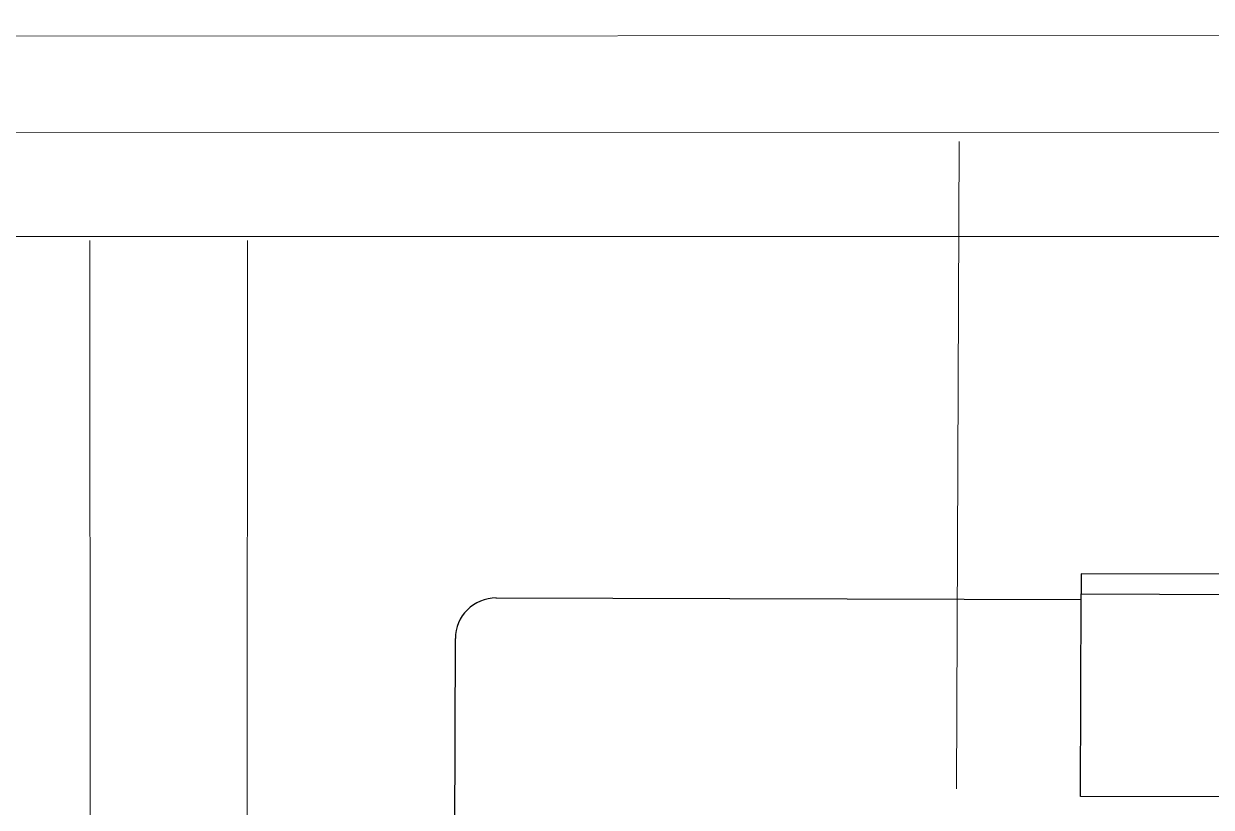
# Model space of a CAD drawing. Header units: inches. Extents: x 164.3 to 247.9, y 15.6 to 56.7.
# Drawn here: x 215.013 to 215.934, y 33.758 to 34.365 of the extents above; entities that cross this region are included whole.
import ezdxf

# ---------------------------------------------------------------- set-up
doc = ezdxf.new("R2010")
doc.units = ezdxf.units.IN
doc.header["$MEASUREMENT"] = 0
doc.layers.get('0').update_dxf_attribs({"lineweight": 0})
doc.layers.add('WALL 1 100', color=250, linetype='Continuous', lineweight=9)
doc.layers.add('провода', color=1, linetype='Continuous', lineweight=5)

msp = doc.modelspace()

# ---------------------------------------------------------------- linework, layer by layer
at = {"color": 7, "linetype": 'ByBlock', "lineweight": -2}
for p, q in [((215.83327, 33.93884), (215.83324, 33.92314)), ((216.618, 33.93694), (215.83327, 33.93884)), ((215.83286, 33.7662), (215.83324, 33.92314)), ((215.83324, 33.92314), (216.61796, 33.92124)), ((215.37958, 33.92005), (215.83323, 33.91895)), ((215.34759, 33.66975), (215.34812, 33.88874)), ((216.61758, 33.7643), (215.83286, 33.7662))]:
    msp.add_line(p, q, dxfattribs=at)
msp.add_arc((215.37951, 33.88866), 0.03139, 89.86125, 179.86125, dxfattribs=at)
at = {"layer": 'WALL 1 100', "color": 0}
for p, q in [((208.11999, 34.35028), (227.94816, 34.36512)), ((215.06467, 34.19718), (215.06544, 32.49963)), ((215.18697, 34.19702), (215.18573, 32.49937))]:
    msp.add_line(p, q, dxfattribs=at)
msp.add_lwpolyline([(227.94816, 34.20028), (208.26999, 34.20028)], dxfattribs=at)
at = {"layer": 'провода', "color": 1}
for p, q in [((221.21713, 34.28226), (208.18799, 34.2792)), ((215.73658, 33.77215), (215.7387, 34.27382))]:
    msp.add_line(p, q, dxfattribs=at)

doc.saveas('drawing.dxf')
